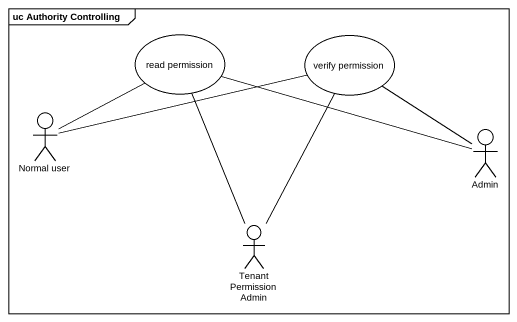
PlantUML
@startuml
mainframe uc Authority Controlling
usecase "read permission" as read_permission
usecase "verify permission" as verify_permission
actor "Normal user" as Normal_user
actor Admin
actor "Tenant Permission Admin" as Tenant_Permission_Admin
Normal_user -up- read_permission
Normal_user -right- verify_permission
Admin -left- read_permission
Admin -up- verify_permission
Tenant_Permission_Admin -up- read_permission
Tenant_Permission_Admin -up- verify_permission
@enduml
